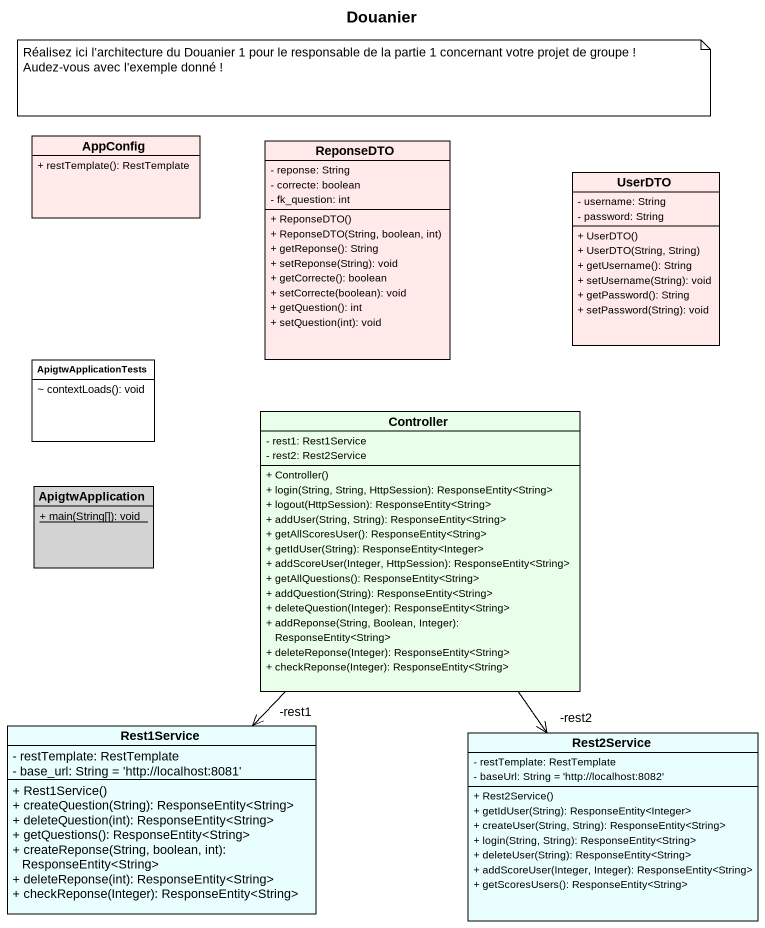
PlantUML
@startuml
title Douanier
hide circle
hide empty members
skinparam classAttributeIconSize 0
class AppConfig #FFE9E9 {
  + restTemplate(): RestTemplate
}
class ReponseDTO #FFE9E9 {
  - reponse: String
  - correcte: boolean
  - fk_question: int
  + ReponseDTO()
  + ReponseDTO(String, boolean, int)
  + getReponse(): String
  + setReponse(String): void
  + getCorrecte(): boolean
  + setCorrecte(boolean): void
  + getQuestion(): int
  + setQuestion(int): void
}
class UserDTO #FFE9E9 {
  - username: String
  - password: String
  + UserDTO()
  + UserDTO(String, String)
  + getUsername(): String
  + setUsername(String): void
  + getPassword(): String
  + setPassword(String): void
}
class ApigtwApplicationTests {
  ~ contextLoads(): void
}
class Controller #E9FFE9 {
  - rest1: Rest1Service
  - rest2: Rest2Service
  + Controller()
  + login(String, String, HttpSession): ResponseEntity<String>
  + logout(HttpSession): ResponseEntity<String>
  + addUser(String, String): ResponseEntity<String>
  + getAllScoresUser(): ResponseEntity<String>
  + getIdUser(String): ResponseEntity<Integer>
  + addScoreUser(Integer, HttpSession): ResponseEntity<String>
  + getAllQuestions(): ResponseEntity<String>
  + addQuestion(String): ResponseEntity<String>
  + deleteQuestion(Integer): ResponseEntity<String>
  + addReponse(String, Boolean, Integer): ResponseEntity<String>
  + deleteReponse(Integer): ResponseEntity<String>
  + checkReponse(Integer): ResponseEntity<String>
}
class ApigtwApplication #D3D3D3 {
  {static} + main(String[]): void
}
class Rest1Service #E9FFFF {
  - restTemplate: RestTemplate
  - base_url: String = 'http://localhost:8081'
  + Rest1Service()
  + createQuestion(String): ResponseEntity<String>
  + deleteQuestion(int): ResponseEntity<String>
  + getQuestions(): ResponseEntity<String>
  + createReponse(String, boolean, int): ResponseEntity<String>
  + deleteReponse(int): ResponseEntity<String>
  + checkReponse(Integer): ResponseEntity<String>
}
class Rest2Service #E9FFFF {
  - restTemplate: RestTemplate
  - baseUrl: String = 'http://localhost:8082'
  + Rest2Service()
  + getIdUser(String): ResponseEntity<Integer>
  + createUser(String, String): ResponseEntity<String>
  + login(String, String): ResponseEntity<String>
  + deleteUser(String): ResponseEntity<String>
  + addScoreUser(Integer, Integer): ResponseEntity<String>
  + getScoresUsers(): ResponseEntity<String>
}
Controller --> "-rest1" Rest1Service
Controller --> "-rest2" Rest2Service
note as N1
  Réalisez ici l'architecture du Douanier 1 pour le responsable de la partie 1 concernant votre projet de groupe !
  Audez-vous avec l'exemple donné !
end note
@enduml
